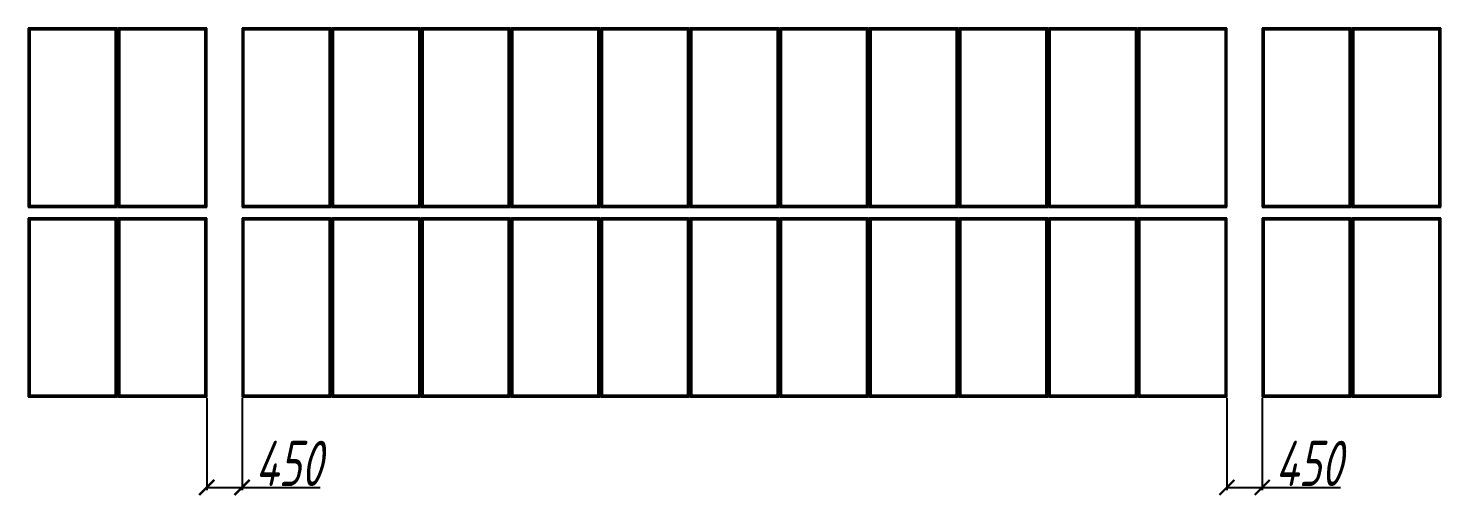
# Model space of a CAD drawing. Header units: millimetres. Extents: x -962 to 79815, y -55582 to 115780.
# Drawn here: x 8757 to 26763, y 85766 to 91722 of the extents above; entities that cross this region are included whole.
import ezdxf

# ---------------------------------------------------------------- set-up
doc = ezdxf.new("R2010")
doc.units = ezdxf.units.MM
doc.layers.add('01-Dimension', color=4, linetype='Continuous')
doc.styles.add('GreenexSolar', font='gbeitc.shx', dxfattribs={"width": 0.8, "height": 576.977143})
doc.dimstyles.new('GreenexSolar', dxfattribs={"dimtxt": 3, "dimasz": 1, "dimexe": 0.18, "dimexo": 0.0625, "dimgap": 0.09, "dimtad": 1, "dimtih": 1, "dimtoh": 1, "dimdec": 0, "dimzin": 0, "dimdsep": 46, "dimtxsty": 'GreenexSolar', "dimblk": 'ARCHTICK', "dimcen": 0.09, "dimclrd": 4, "dimclre": 4, "dimclrt": 3, "dimadec": 0, "dimazin": 0, "dimtfac": 1, "dimtdec": 4, "dimtofl": 0, "dimtmove": 0, "dimatfit": 3, "dimfxl": 1, "dimtolj": 1, "dimtzin": 0, "dimarcsym": 0})

# ---------------------------------------------------------------- blocks, each defined once
blk = doc.blocks.new('*U115')
at = {"color": 7, "linetype": 'Continuous', "lineweight": 25}
for p, q in [((-567, 2348), (-567, 70)), ((567, 2348), (-567, 2348)), ((567, 70), (567, 2348)), ((-550, 87), (-550, 2331)), ((-550, 2331), (550, 2331)), ((-550, 2331), (-547, 2328)), ((-547, 2328), (-547, 90)), ((547, 2328), (-547, 2328)), ((550, 2331), (547, 2328)), ((547, 90), (547, 2328)), ((550, 2331), (550, 87)), ((-567, 70), (567, 70)), ((-547, 90), (-550, 87)), ((550, 87), (-550, 87)), ((-547, 90), (547, 90)), ((547, 90), (550, 87)), ((-567, -70), (-567, -2348)), ((567, -70), (-567, -70)), ((-550, -2331), (-550, -87)), ((-550, -87), (-547, -90)), ((-550, -87), (550, -87)), ((-547, -90), (-547, -2328)), ((547, -90), (-547, -90)), ((550, -87), (547, -90)), ((547, -2328), (547, -90)), ((550, -87), (550, -2331)), ((567, -2348), (567, -70)), ((-547, -2328), (-550, -2331)), ((550, -2331), (-550, -2331)), ((-547, -2328), (547, -2328)), ((547, -2328), (550, -2331)), ((-567, -2348), (567, -2348))]:
    blk.add_line(p, q, dxfattribs=at)
blk = doc.blocks.new('_ArchTick')
at = {"color": 0, "linetype": 'ByBlock', "const_width": 0.15}
blk.add_lwpolyline([(-0.5, -0.5), (0.5, 0.5)], dxfattribs=at)
blk = doc.blocks.new('*D426')
at = {"layer": '01-Dimension', "color": 4, "lineweight": -2, "transparency": 16777216}
for p, q in [((11033, 87014), (11033, 85838)), ((11483, 87014), (11483, 85838)), ((11033, 85872), (11483, 85872)), ((11483, 85872), (12479, 85872))]:
    blk.add_line(p, q, dxfattribs=at)
at = {"layer": 'Defpoints', "color": 0, "transparency": 16777216}
for p in [(11033, 87026), (11483, 87026), (11483, 85872)]:
    blk.add_point(p, dxfattribs=at)
at = {"layer": '01-Dimension', "color": 4, "lineweight": -2, "transparency": 16777216, "xscale": 192.3257142857143, "yscale": 192.3257142857143, "zscale": 192.3257142857143, "rotation": 180}
blk.add_blockref('_ArchTick', (11033, 85872), dxfattribs=at)
at = {"layer": '01-Dimension', "color": 4, "lineweight": -2, "transparency": 16777216, "xscale": 192.3257142857143, "yscale": 192.3257142857143, "zscale": 192.3257142857143}
blk.add_blockref('_ArchTick', (11483, 85872), dxfattribs=at)
at = {"layer": '01-Dimension', "color": 3, "transparency": 16777216, "insert": (12077, 86178), "char_height": 577, "attachment_point": 5, "style": 'GreenexSolar'}
blk.add_mtext('\\A1;450', dxfattribs=at)
blk = doc.blocks.new('*D427')
at = {"layer": '01-Dimension', "color": 4, "lineweight": -2, "transparency": 16777216}
for p, q in [((24037, 87014), (24037, 85838)), ((24487, 87014), (24487, 85838)), ((24037, 85872), (24487, 85872)), ((24487, 85872), (25483, 85872))]:
    blk.add_line(p, q, dxfattribs=at)
at = {"layer": 'Defpoints', "color": 0, "transparency": 16777216}
for p in [(24037, 87026), (24487, 87026), (24487, 85872)]:
    blk.add_point(p, dxfattribs=at)
at = {"layer": '01-Dimension', "color": 4, "lineweight": -2, "transparency": 16777216, "xscale": 192.3257142857143, "yscale": 192.3257142857143, "zscale": 192.3257142857143, "rotation": 180}
blk.add_blockref('_ArchTick', (24037, 85872), dxfattribs=at)
at = {"layer": '01-Dimension', "color": 4, "lineweight": -2, "transparency": 16777216, "xscale": 192.3257142857143, "yscale": 192.3257142857143, "zscale": 192.3257142857143}
blk.add_blockref('_ArchTick', (24487, 85872), dxfattribs=at)
at = {"layer": '01-Dimension', "color": 3, "transparency": 16777216, "insert": (25081, 86178), "char_height": 577, "attachment_point": 5, "style": 'GreenexSolar'}
blk.add_mtext('\\A1;450', dxfattribs=at)

msp = doc.modelspace()

# ---------------------------------------------------------------- block references
for p in [(9323.8, 89374.3), (10465.8, 89374.3), (12049.8, 89374.3), (13191.8, 89374.3), (14333.8, 89374.3), (15475.8, 89374.3), (16617.8, 89374.3), (17759.8, 89374.3), (18901.8, 89374.3), (20043.8, 89374.3), (21185.8, 89374.3), (22327.8, 89374.3), (23469.8, 89374.3), (25053.8, 89374.3), (26195.8, 89374.3)]:
    msp.add_blockref('*U115', p)

# ---------------------------------------------------------------- dimensions: what is measured, and where the dimension line sits
at = {"layer": '01-Dimension'}
for base, p1, p2, picture, middle in [((11482.8, 85872.4), (11032.8, 87026.3), (11482.8, 87026.3), '*D426', (12077.1, 86178.2)), ((24486.8, 85872.4), (24036.8, 87026.3), (24486.8, 87026.3), '*D427', (25081.1, 86178.2))]:
    dim = msp.add_linear_dim(base=base, p1=p1, p2=p2, dimstyle='GreenexSolar', override={"dimscale": 192.325714}, dxfattribs=at)
    dim.commit()
    dim.dimension.update_dxf_attribs({"geometry": picture, "text_midpoint": middle})

doc.saveas('drawing.dxf')
